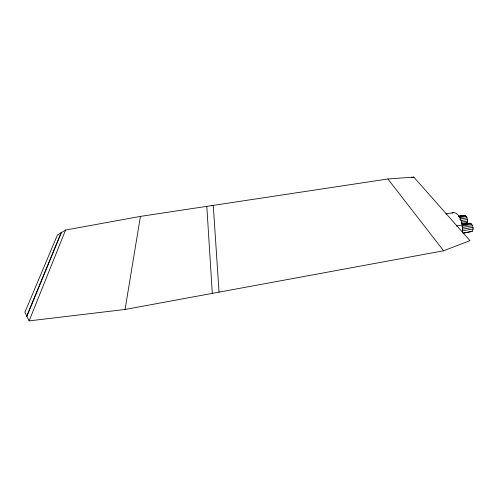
<?xml version="1.0" encoding="UTF-8"?>
<svg xmlns="http://www.w3.org/2000/svg" width="498" height="498" viewBox="0 0 498 498"><rect width="100%" height="100%" fill="white"/><g stroke="black" fill="none" stroke-linecap="round" stroke-linejoin="round"><path stroke-width="0.75" d="M125.066 309.457L140.43 216.387L387.867 178.987L413.813 177.107L469.981 240.634L443.6 250.768L125.066 309.457L29.114 320.893L24.9 312.246L57.413 235.025L65.574 230.039L140.43 216.387M465.804 223.982L466.638 223.571C468.269 221.18 467.572 217.47 465.381 215.653L464.447 215.422L458.509 216.443M462.094 224.629L470 223.247L470.946 223.49C473.131 225.301 473.866 229.018 472.197 231.389L463.364 233.213M29.114 320.893L65.574 230.039M26.736 316.012L61.005 232.834M26.904 316.355L61.416 232.585M463.619 215.852L464.447 215.422M470 223.247L465.537 224.293M211.781 205.823L213.262 205.381L219.039 292.139M411.572 177.605L413.813 177.107M462.735 233.076L472.197 231.389M462.076 229.248L473.019 227.312M462.156 230.91L473.1 228.968M462.175 224.349L466.638 223.571M456.286 226.024L462.318 224.971M462.206 225.015L470.946 223.49M461.646 226.136L471.849 224.343M462.368 227.486L472.583 225.687M460.737 220.62L467.441 219.462M461.565 222.158L467.522 221.124M461.291 223.602L467.242 222.569M458.44 216.194L462.312 215.914M459.106 216.362L460.582 216.107M459.355 216.418L461.571 216.039M460.656 216.356L462.138 216.107M458.689 216.798L465.381 215.653M459.579 217.645L466.277 216.493M459.554 219.12L467.006 217.831M445.872 213.928L453.323 212.665M387.867 178.987L443.6 250.768M206.807 206.359L212.297 293.384M452.041 213.076A13.122 6.848 79.6 0 1 460.009 217.844A13.122 6.848 79.6 0 1 462.287 232.367"/></g></svg>
